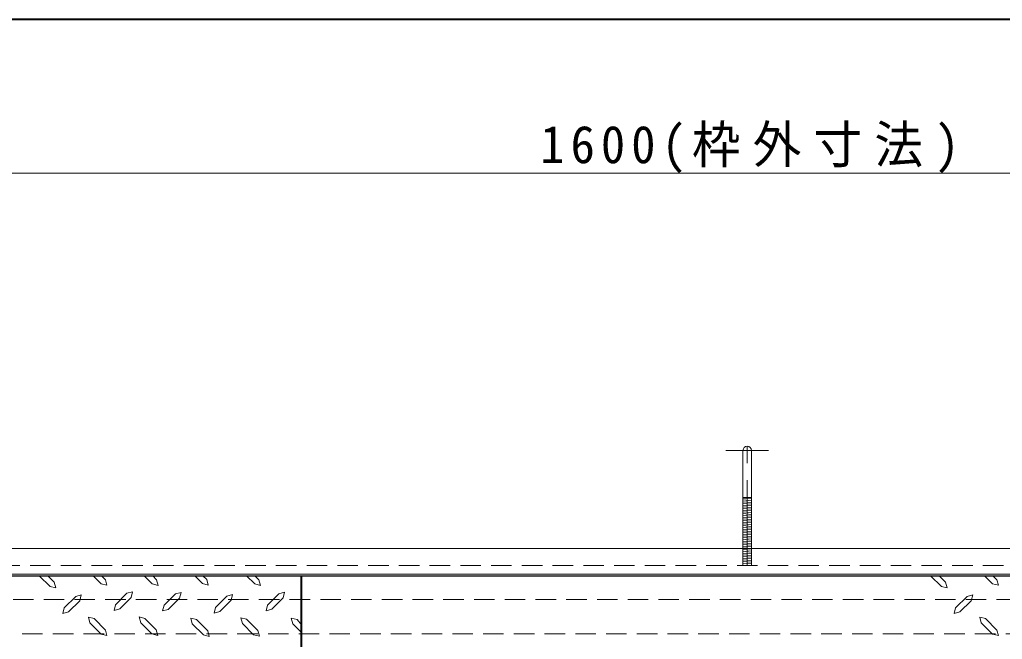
# Model space of a CAD drawing. Units: millimetres at full size, sheet at 1:10; details may follow other scales. Extents: x -2125 to 1925, y -1405 to 1405.
# Drawn here: x -774 to -198, y 1042 to 1405 of the extents above; entities that cross this region are included whole.
import ezdxf

# ---------------------------------------------------------------- set-up
doc = ezdxf.new("R2010")
doc.units = ezdxf.units.MM
doc.header["$LTSCALE"] = 10
doc.linetypes.add('CHAIN1', pattern=[8, 5, -1, 1, -1])
doc.linetypes.add('DASHED1', pattern=[1.8, 1.2, -0.6])
doc.layers.add('0-A', color=4, linetype='Continuous', lineweight=9)
doc.styles.add('ＭＳ ゴシック', font='')
doc.styles.get('ＭＳ ゴシック').set_extended_font_data('MS Gothic')

msp = doc.modelspace()

# ---------------------------------------------------------------- linework, layer by layer
at = {"layer": '0-A', "color": 1, "lineweight": 40}
for p, q in [((1925.2, 1405.02), (-2124.8, 1405.02)), ((-608.8, 745.02), (-608.8, 1079.02))]:
    msp.add_line(p, q, dxfattribs=at)
at = {"layer": '0-A'}
for p, q in [((-1147.8, 1315.02), (452.2, 1315.02)), ((-350.3, 1124.92), (-345.3, 1124.92)), ((-345.3, 1124.05), (-350.3, 1124.46)), ((-345.3, 1123.04), (-350.3, 1123.45)), ((-345.3, 1122.04), (-350.3, 1122.45)), ((-345.3, 1121.04), (-350.3, 1121.45)), ((-345.3, 1120.03), (-350.3, 1120.44)), ((-345.3, 1119.03), (-350.3, 1119.44)), ((-345.3, 1118.03), (-350.3, 1118.44)), ((-345.3, 1117.02), (-350.3, 1117.43)), ((-345.3, 1116.02), (-350.3, 1116.43)), ((-345.3, 1115.02), (-350.3, 1115.43)), ((-345.3, 1114.01), (-350.3, 1114.42)), ((-345.3, 1113.01), (-350.3, 1113.42)), ((-345.3, 1112.01), (-350.3, 1112.42)), ((-345.3, 1111), (-350.3, 1111.41)), ((-345.3, 1110), (-350.3, 1110.41)), ((-345.3, 1109), (-350.3, 1109.41)), ((-345.3, 1107.99), (-350.3, 1108.4)), ((-345.3, 1106.99), (-350.3, 1107.4)), ((-345.3, 1105.99), (-350.3, 1106.4)), ((-345.3, 1104.98), (-350.3, 1105.39)), ((-345.3, 1103.98), (-350.3, 1104.39)), ((-345.3, 1102.98), (-350.3, 1103.39)), ((-345.3, 1101.97), (-350.3, 1102.38)), ((-345.3, 1100.97), (-350.3, 1101.38)), ((-345.3, 1099.97), (-350.3, 1100.38)), ((-345.3, 1098.96), (-350.3, 1099.37)), ((-345.3, 1097.96), (-350.3, 1098.37)), ((-345.3, 1096.96), (-350.3, 1097.37)), ((-345.3, 1095.95), (-350.3, 1096.36)), ((-346.13, 1095.02), (-350.3, 1095.36)), ((-762.4, 1079.02), (-756.06, 1072.82)), ((-757.42, 1079.02), (-753.64, 1075.24)), ((-730.86, 1079.02), (-726.13, 1074.29)), ((-700.93, 1079.02), (-696.21, 1074.29)), ((-696, 1079.02), (-693.69, 1076.71)), ((-693.69, 1076.71), (-692.85, 1073.35)), ((-671.36, 1079.02), (-666.91, 1074.4)), ((-666.6, 1079.02), (-664.39, 1076.81)), ((-664.39, 1076.81), (-663.55, 1073.56)), ((-640.98, 1079.02), (-636.25, 1074.29)), ((-636.15, 1079.02), (-633.84, 1076.71)), ((-633.84, 1076.71), (-632.89, 1073.35)), ((-240.4, 1079.02), (-234.06, 1072.82)), ((-235.42, 1079.02), (-231.64, 1075.24)), ((-208.86, 1079.02), (-204.13, 1074.29)), ((-692.85, 1073.35), (-696.21, 1074.29)), ((-663.55, 1073.56), (-666.91, 1074.4)), ((-632.89, 1073.35), (-636.25, 1074.29)), ((-747.76, 1060.22), (-741.04, 1066.94)), ((-741.04, 1066.94), (-737.79, 1067.78)), ((-737.79, 1067.78), (-738.63, 1064.42)), ((-715.21, 1059.59), (-708.7, 1066.21)), ((-689.28, 1061.69), (-682.66, 1068.41)), ((-686.86, 1059.28), (-680.25, 1065.89)), ((-659.25, 1060.43), (-652.53, 1067.15)), ((-652.53, 1067.15), (-649.27, 1067.99)), ((-649.27, 1067.99), (-650.11, 1064.63)), ((-628.69, 1061.8), (-622.08, 1068.52)), ((-626.28, 1059.38), (-619.66, 1066)), ((-622.08, 1068.52), (-618.72, 1069.36)), ((-618.72, 1069.36), (-619.66, 1066)), ((-225.76, 1060.22), (-219.04, 1066.94)), ((-219.04, 1066.94), (-215.79, 1067.78)), ((-215.79, 1067.78), (-216.63, 1064.42)), ((-747.76, 1060.22), (-748.6, 1056.97)), ((-745.24, 1057.81), (-738.63, 1064.42)), ((-717.73, 1062.01), (-718.57, 1058.75)), ((-715.21, 1059.59), (-718.57, 1058.75)), ((-689.28, 1061.69), (-690.22, 1058.44)), ((-686.86, 1059.28), (-690.22, 1058.44)), ((-659.25, 1060.43), (-660.09, 1057.18)), ((-656.73, 1058.02), (-650.11, 1064.63)), ((-628.69, 1061.8), (-629.64, 1058.54)), ((-626.28, 1059.38), (-629.64, 1058.54)), ((-225.76, 1060.22), (-226.6, 1056.97)), ((-223.24, 1057.81), (-216.63, 1064.42)), ((-745.24, 1057.81), (-748.6, 1056.97)), ((-730.33, 1053.92), (-733.59, 1054.76)), ((-732.75, 1051.4), (-733.59, 1054.76)), ((-730.33, 1053.92), (-723.72, 1047.2)), ((-703.03, 1051.51), (-703.87, 1054.87)), ((-700.62, 1053.92), (-703.87, 1054.87)), ((-700.62, 1053.92), (-693.9, 1047.31)), ((-670.38, 1053.4), (-673.74, 1054.24)), ((-672.79, 1050.88), (-673.74, 1054.24)), ((-670.38, 1053.4), (-663.76, 1046.78)), ((-656.73, 1058.02), (-660.09, 1057.18)), ((-643.5, 1051.09), (-644.44, 1054.45)), ((-641.08, 1053.5), (-644.44, 1054.45)), ((-641.08, 1053.5), (-634.47, 1046.89)), ((-611.47, 1053.4), (-614.83, 1054.24)), ((-613.89, 1050.88), (-614.83, 1054.24)), ((-611.47, 1053.4), (-608.8, 1050.34)), ((-223.24, 1057.81), (-226.6, 1056.97)), ((-208.33, 1053.92), (-211.59, 1054.76)), ((-210.75, 1051.4), (-211.59, 1054.76)), ((-208.33, 1053.92), (-201.72, 1047.2)), ((-732.75, 1051.4), (-726.13, 1044.79)), ((-703.03, 1051.51), (-696.42, 1044.89)), ((-672.79, 1050.88), (-666.28, 1044.37)), ((-643.5, 1051.09), (-636.88, 1044.47)), ((-613.89, 1050.88), (-608.8, 1045.79)), ((-210.75, 1051.4), (-204.13, 1044.79)), ((-693.06, 1044.05), (-696.42, 1044.89)), ((-693.9, 1047.31), (-693.06, 1044.05)), ((-662.92, 1043.42), (-666.28, 1044.37)), ((-663.76, 1046.78), (-662.92, 1043.42)), ((-633.52, 1043.63), (-636.88, 1044.47)), ((-634.47, 1046.89), (-633.52, 1043.63))]:
    msp.add_line(p, q, dxfattribs=at)
at = {"layer": '0-A', "linetype": 'CHAIN1'}
for p, q in [((-347.8, 1085.02), (-347.8, 1164.92)), ((-360.3, 1152.42), (-335.3, 1152.42))]:
    msp.add_line(p, q, dxfattribs=at)
at = {"layer": '0-A', "color": 7, "lineweight": 18}
for p, q in [((-350.3, 1152.42), (-350.3, 1095.02)), ((-345.3, 1152.42), (-345.3, 1095.02)), ((452.2, 1095.02), (-1147.8, 1095.02)), ((437.2, 1080.02), (-1132.8, 1080.02))]:
    msp.add_line(p, q, dxfattribs=at)
at = {"layer": '0-A', "linetype": 'DASHED1'}
for p, q in [((-350.3, 1095.02), (-350.3, 1085.02)), ((-345.3, 1093.95), (-350.3, 1094.36)), ((-345.3, 1094.95), (-346.13, 1095.02)), ((-345.3, 1095.02), (-345.3, 1085.02)), ((-345.3, 1092.94), (-350.3, 1093.35)), ((-345.3, 1091.94), (-350.3, 1092.35)), ((-345.3, 1090.94), (-350.3, 1091.35)), ((-345.3, 1089.93), (-350.3, 1090.34)), ((-345.3, 1088.93), (-350.3, 1089.34)), ((-345.3, 1087.93), (-350.3, 1088.34)), ((-1127.8, 1085.02), (432.2, 1085.02)), ((-345.3, 1086.92), (-350.3, 1087.33)), ((-345.3, 1085.92), (-350.3, 1086.33)), ((-346.54, 1085.02), (-350.3, 1085.33)), ((422.2, 1065.02), (-903.2, 1065.02)), ((-898.46, 1045.02), (402.2, 1045.02))]:
    msp.add_line(p, q, dxfattribs=at)
at = {"layer": '0-A', "color": 5, "lineweight": 25}
msp.add_line((-906.78, 1079.02), (435.2, 1079.02), dxfattribs=at)
at = {"layer": '0-A'}
for points in [[(-726.03, 1079.02), (-723.72, 1076.71), (-722.77, 1073.45), (-726.13, 1074.29)], [(-204.03, 1079.02), (-201.72, 1076.71), (-200.77, 1073.45), (-204.13, 1074.29)], [(-753.64, 1075.24), (-752.7, 1071.88), (-756.06, 1072.82)], [(-231.64, 1075.24), (-230.7, 1071.88), (-234.06, 1072.82)], [(-717.73, 1062.01), (-711.12, 1068.73), (-707.76, 1069.57), (-708.7, 1066.21)], [(-682.66, 1068.41), (-679.41, 1069.25), (-680.25, 1065.89)], [(-723.72, 1047.2), (-722.77, 1043.95), (-726.13, 1044.79)], [(-201.72, 1047.2), (-200.77, 1043.95), (-204.13, 1044.79)]]:
    msp.add_lwpolyline(points, dxfattribs=at)
at = {"layer": '0-A', "color": 7, "lineweight": 18}
msp.add_arc((-347.8, 1152.42), 2.5, 0, 180, dxfattribs=at)

# ---------------------------------------------------------------- texts
at = {"layer": '0-A', "color": 7, "insert": (-469.05, 1315.02), "char_height": 21.99, "attachment_point": 7, "style": 'ＭＳ ゴシック'}
msp.add_mtext('\\T1.25;\\W0.95;1600(枠外寸法)', dxfattribs=at)

doc.saveas('drawing.dxf')
